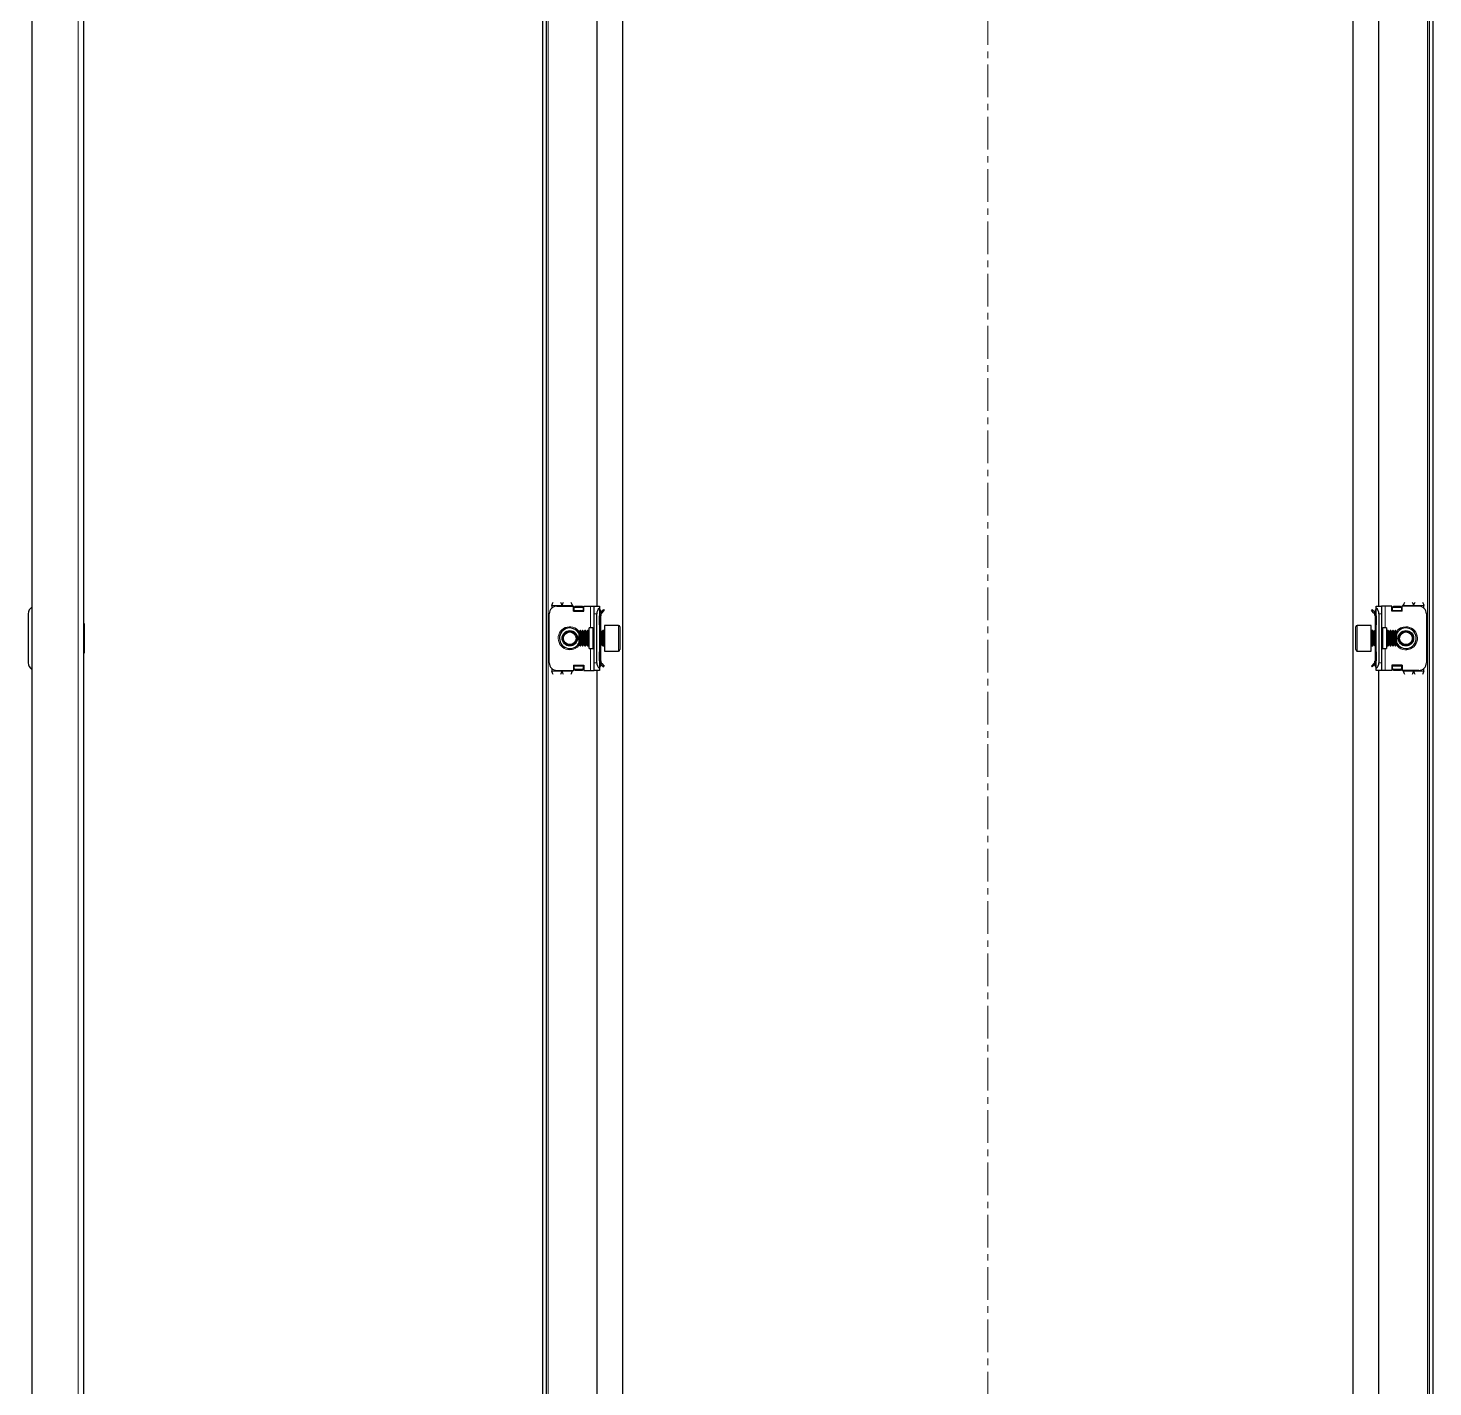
# Model space of a CAD drawing. Header units: millimetres. Extents: x 152 to 1315, y -851 to 1304.
# Drawn here: x 768 to 1314, y 248 to 776 of the extents above; entities that cross this region are included whole.
import ezdxf

# ---------------------------------------------------------------- set-up
doc = ezdxf.new("R2010")
doc.units = ezdxf.units.MM
doc.linetypes.add('CENTERX2', pattern=[20.32, 12.7, -2.54, 2.54, -2.54])
doc.layers.add('FORMAT', color=7, linetype='Continuous')

msp = doc.modelspace()

# ---------------------------------------------------------------- linework, layer by layer
at = {"color": 7, "linetype": 'Continuous', "lineweight": 25}
for p, q in [((769.88, 1206.67), (769.88, -754.33)), ((789.88, 1204.57), (789.88, -752.23)), ((968.44, -754.33), (968.44, 1206.67)), ((969.94, -754.33), (969.94, 1206.67)), ((1312.94, 1206.67), (1312.94, -754.33)), ((1314.44, 1206.67), (1314.44, -754.33)), ((999.44, 1175.67), (999.44, -723.33)), ((1283.44, -723.33), (1283.44, 1175.67)), ((989.44, 1126.17), (989.44, 551.17)), ((1293.44, 551.17), (1293.44, 1126.17)), ((768.38, 548.17), (768.38, 529.17)), ((970.94, 529.17), (970.94, 548.17)), ((971.94, 551.42), (971.94, 550.41)), ((973.94, 551.17), (980.44, 551.17)), ((979.94, 551.42), (979.94, 551.17)), ((980.44, 549.17), (980.44, 551.17)), ((980.64, 551.05), (980.44, 551.05)), ((980.44, 549.17), (984.44, 549.17)), ((980.64, 549.17), (980.64, 551.05)), ((980.69, 550.79), (981.19, 551.14)), ((981.19, 550.79), (980.69, 550.44)), ((980.69, 550.44), (980.69, 550.79)), ((980.69, 549.52), (980.69, 550.44)), ((980.69, 549.17), (980.69, 549.52)), ((981.19, 551.14), (981.19, 550.79)), ((981.19, 551.14), (983.69, 551.14)), ((981.19, 550.79), (983.69, 550.79)), ((983.69, 550.79), (983.69, 551.14)), ((983.69, 551.14), (984.19, 550.79)), ((984.19, 550.44), (983.69, 550.79)), ((984.19, 550.79), (984.19, 550.44)), ((984.19, 550.44), (984.19, 549.52)), ((984.19, 549.52), (984.19, 549.17)), ((984.44, 549.17), (984.44, 551.17)), ((984.44, 551.17), (986.94, 551.17)), ((986.94, 551.17), (988.44, 551.17)), ((988.44, 551.17), (990.44, 551.17)), ((988.44, 548.17), (988.44, 551.17)), ((988.44, 529.17), (988.44, 548.17)), ((989.44, 529.17), (989.44, 548.17)), ((990.44, 551.17), (990.44, 550.41)), ((990.44, 550.41), (990.44, 526.93)), ((990.44, 550.08), (990.65, 549.88)), ((990.94, 547.42), (990.44, 547.42)), ((990.44, 543.92), (990.44, 547.42)), ((990.94, 549.17), (990.94, 548.71)), ((990.94, 543.92), (990.94, 547.42)), ((991.02, 548.83), (992, 549.81)), ((991.38, 548.48), (991.02, 548.83)), ((991.38, 548.48), (992.35, 549.46)), ((992, 549.81), (992.35, 549.46)), ((1290.88, 549.81), (1290.52, 549.46)), ((1291.5, 548.48), (1290.52, 549.46)), ((1291.85, 548.83), (1290.88, 549.81)), ((1291.5, 548.48), (1291.85, 548.83)), ((1291.94, 549.17), (1291.94, 548.78)), ((1291.94, 547.42), (1292.44, 547.42)), ((1291.94, 547.42), (1291.94, 543.92)), ((1292.23, 549.88), (1292.44, 550.08)), ((1292.44, 551.17), (1294.44, 551.17)), ((1292.44, 550.41), (1292.44, 551.17)), ((1292.44, 526.93), (1292.44, 550.41)), ((1292.44, 547.42), (1292.44, 543.92)), ((1293.44, 548.17), (1293.44, 529.17)), ((1294.44, 551.17), (1294.44, 548.17)), ((1295.94, 551.17), (1294.44, 551.17)), ((1294.44, 548.17), (1294.44, 529.17)), ((1298.44, 551.17), (1295.94, 551.17)), ((1298.44, 549.17), (1298.44, 551.17)), ((1302.44, 549.17), (1298.44, 549.17)), ((1298.69, 550.79), (1299.19, 551.14)), ((1299.19, 550.79), (1298.69, 550.44)), ((1298.69, 550.44), (1298.69, 550.79)), ((1298.69, 549.52), (1298.69, 550.44)), ((1298.69, 549.17), (1298.69, 549.52)), ((1299.19, 551.14), (1299.19, 550.79)), ((1299.19, 551.14), (1301.69, 551.14)), ((1299.19, 550.79), (1301.69, 550.79)), ((1301.69, 550.79), (1301.69, 551.14)), ((1301.69, 551.14), (1302.19, 550.79)), ((1302.19, 550.44), (1301.69, 550.79)), ((1302.19, 550.79), (1302.19, 550.44)), ((1302.19, 550.44), (1302.19, 549.52)), ((1302.19, 549.52), (1302.19, 549.17)), ((1302.24, 551.05), (1302.24, 549.17)), ((1302.44, 551.05), (1302.24, 551.05)), ((1302.44, 549.17), (1302.44, 551.17)), ((1308.94, 551.17), (1302.44, 551.17)), ((1302.94, 551.17), (1302.94, 551.42)), ((1310.94, 550.41), (1310.94, 551.42)), ((1311.94, 548.17), (1311.94, 529.17)), ((790.13, 544.45), (789.88, 544.45)), ((790.13, 544.45), (790.13, 543.74)), ((790.13, 543.74), (790.13, 532.88)), ((982.99, 541.67), (982.44, 541.11)), ((982.44, 541.11), (982.44, 537.35)), ((983.05, 541.67), (982.99, 541.67)), ((982.99, 541.67), (982.99, 537.05)), ((983.44, 541.11), (983.05, 541.67)), ((983.05, 541.67), (983.05, 541.2)), ((983.05, 541.2), (983.05, 535.67)), ((983.83, 541.67), (983.44, 541.11)), ((983.44, 541.11), (983.44, 540.73)), ((983.44, 540.73), (983.44, 536.22)), ((984.05, 541.67), (983.83, 541.67)), ((983.83, 541.67), (983.83, 541.2)), ((983.83, 541.2), (983.83, 535.67)), ((984.44, 541.11), (984.05, 541.67)), ((984.05, 541.67), (984.05, 541.2)), ((984.05, 541.2), (984.05, 535.67)), ((984.83, 541.67), (984.44, 541.11)), ((984.44, 541.11), (984.44, 540.73)), ((984.44, 540.73), (984.44, 536.22)), ((985.05, 541.67), (984.83, 541.67)), ((984.83, 541.67), (984.83, 541.2)), ((984.83, 541.2), (984.83, 535.67)), ((985.44, 541.11), (985.05, 541.67)), ((985.05, 541.67), (985.05, 541.2)), ((985.05, 541.2), (985.05, 535.67)), ((985.83, 541.67), (985.44, 541.11)), ((985.44, 541.11), (985.44, 540.73)), ((985.44, 540.73), (985.44, 536.22)), ((986.05, 541.67), (985.83, 541.67)), ((985.83, 541.67), (985.83, 541.2)), ((985.83, 541.2), (985.83, 535.67)), ((986.44, 541.11), (986.05, 541.67)), ((986.05, 541.67), (986.05, 541.2)), ((986.05, 541.2), (986.05, 535.67)), ((987.94, 542.67), (986.44, 542.67)), ((986.44, 534.67), (986.44, 542.67)), ((990.94, 543.92), (990.44, 543.92)), ((990.83, 541.67), (990.44, 541.11)), ((991.05, 541.67), (990.83, 541.67)), ((990.83, 541.67), (990.83, 541.2)), ((990.83, 541.2), (990.83, 535.67)), ((990.94, 541.67), (990.94, 543.92)), ((991.44, 541.11), (991.05, 541.67)), ((991.05, 541.67), (991.05, 541.2)), ((991.05, 541.2), (991.05, 535.67)), ((991.83, 541.67), (991.44, 541.11)), ((991.44, 541.11), (991.44, 540.73)), ((991.44, 540.73), (991.44, 536.22)), ((992.19, 541.67), (991.83, 541.67)), ((991.83, 541.67), (991.83, 541.2)), ((991.83, 541.2), (991.83, 535.67)), ((997.84, 543.67), (992.44, 543.67)), ((992.44, 543.67), (992.44, 535.98)), ((998.44, 543.07), (998.44, 536.3)), ((1284.44, 534.27), (1284.44, 543.07)), ((1290.44, 543.67), (1285.04, 543.67)), ((1290.44, 533.67), (1290.44, 543.67)), ((1291.05, 541.67), (1290.69, 541.67)), ((1291.44, 541.11), (1291.05, 541.67)), ((1291.05, 541.2), (1291.05, 541.67)), ((1291.05, 535.67), (1291.05, 541.2)), ((1291.83, 541.67), (1291.44, 541.11)), ((1291.44, 540.73), (1291.44, 541.11)), ((1291.44, 536.22), (1291.44, 540.73)), ((1292.05, 541.67), (1291.83, 541.67)), ((1291.83, 541.2), (1291.83, 541.67)), ((1291.83, 535.67), (1291.83, 541.2)), ((1292.44, 543.92), (1291.94, 543.92)), ((1291.94, 543.92), (1291.94, 541.67)), ((1292.44, 541.11), (1292.05, 541.67)), ((1292.05, 541.2), (1292.05, 541.67)), ((1292.05, 535.67), (1292.05, 541.2)), ((1296.44, 542.67), (1294.94, 542.67)), ((1296.44, 542.67), (1296.44, 534.67)), ((1296.83, 541.67), (1296.44, 541.11)), ((1297.05, 541.67), (1296.83, 541.67)), ((1296.83, 541.2), (1296.83, 541.67)), ((1296.83, 535.67), (1296.83, 541.2)), ((1297.44, 541.11), (1297.05, 541.67)), ((1297.05, 541.2), (1297.05, 541.67)), ((1297.05, 535.67), (1297.05, 541.2)), ((1297.83, 541.67), (1297.44, 541.11)), ((1297.44, 540.73), (1297.44, 541.11)), ((1297.44, 536.22), (1297.44, 540.73)), ((1298.05, 541.67), (1297.83, 541.67)), ((1297.83, 541.2), (1297.83, 541.67)), ((1297.83, 535.67), (1297.83, 541.2)), ((1298.44, 541.11), (1298.05, 541.67)), ((1298.05, 541.2), (1298.05, 541.67)), ((1298.05, 535.67), (1298.05, 541.2)), ((1298.83, 541.67), (1298.44, 541.11)), ((1298.44, 540.73), (1298.44, 541.11)), ((1298.44, 536.22), (1298.44, 540.73)), ((1299.05, 541.67), (1298.83, 541.67)), ((1298.83, 541.2), (1298.83, 541.67)), ((1298.83, 535.67), (1298.83, 541.2)), ((1299.44, 541.11), (1299.05, 541.67)), ((1299.05, 541.2), (1299.05, 541.67)), ((1299.05, 535.67), (1299.05, 541.2)), ((1299.83, 541.67), (1299.44, 541.11)), ((1299.44, 540.73), (1299.44, 541.11)), ((1299.44, 536.22), (1299.44, 540.73)), ((1299.88, 541.67), (1299.83, 541.67)), ((1299.83, 541.2), (1299.83, 541.67)), ((1299.83, 535.67), (1299.83, 541.2)), ((1300.44, 541.11), (1299.88, 541.67)), ((1299.88, 535.67), (1299.88, 541.67)), ((1300.44, 536.22), (1300.44, 541.11)), ((982.44, 537.35), (982.44, 536.22)), ((982.44, 536.22), (982.99, 535.67)), ((982.99, 537.05), (982.99, 535.67)), ((982.99, 535.67), (983.05, 535.67)), ((983.05, 535.67), (983.44, 536.22)), ((983.44, 536.22), (983.83, 535.67)), ((983.83, 535.67), (984.05, 535.67)), ((984.05, 535.67), (984.44, 536.22)), ((984.44, 536.22), (984.83, 535.67)), ((984.83, 535.67), (985.05, 535.67)), ((985.05, 535.67), (985.44, 536.22)), ((985.44, 536.22), (985.83, 535.67)), ((985.83, 535.67), (986.05, 535.67)), ((986.05, 535.67), (986.44, 536.22)), ((990.44, 536.22), (990.83, 535.67)), ((990.83, 535.67), (991.05, 535.67)), ((990.94, 533.42), (990.94, 535.67)), ((991.05, 535.67), (991.44, 536.22)), ((991.44, 536.22), (991.83, 535.67)), ((991.83, 535.67), (992.19, 535.67)), ((992.44, 535.98), (992.44, 533.67)), ((998.44, 536.3), (998.44, 534.27)), ((1290.69, 535.67), (1291.05, 535.67)), ((1291.05, 535.67), (1291.44, 536.22)), ((1291.44, 536.22), (1291.83, 535.67)), ((1291.83, 535.67), (1292.05, 535.67)), ((1291.94, 535.67), (1291.94, 533.42)), ((1292.05, 535.67), (1292.44, 536.22)), ((1296.44, 536.22), (1296.83, 535.67)), ((1296.83, 535.67), (1297.05, 535.67)), ((1297.05, 535.67), (1297.44, 536.22)), ((1297.44, 536.22), (1297.83, 535.67)), ((1297.83, 535.67), (1298.05, 535.67)), ((1298.05, 535.67), (1298.44, 536.22)), ((1298.44, 536.22), (1298.83, 535.67)), ((1298.83, 535.67), (1299.05, 535.67)), ((1299.05, 535.67), (1299.44, 536.22)), ((1299.44, 536.22), (1299.83, 535.67)), ((1299.83, 535.67), (1299.88, 535.67)), ((1299.88, 535.67), (1300.44, 536.22)), ((789.88, 532.88), (790.13, 532.88)), ((986.44, 534.67), (987.94, 534.67)), ((990.44, 533.42), (990.94, 533.42)), ((990.44, 529.92), (990.44, 533.42)), ((990.94, 529.92), (990.44, 529.92)), ((990.94, 529.92), (990.94, 533.42)), ((992.44, 533.67), (997.84, 533.67)), ((1285.04, 533.67), (1290.44, 533.67)), ((1291.94, 533.42), (1292.44, 533.42)), ((1291.94, 533.42), (1291.94, 529.92)), ((1291.94, 529.92), (1292.44, 529.92)), ((1292.44, 533.42), (1292.44, 529.92)), ((1294.94, 534.67), (1296.44, 534.67)), ((971.94, 526.93), (971.94, 525.92)), ((973.94, 526.17), (980.44, 526.17)), ((979.94, 526.17), (979.94, 525.92)), ((980.44, 528.17), (980.44, 526.17)), ((980.44, 528.17), (984.44, 528.17)), ((980.44, 526.29), (980.64, 526.29)), ((980.64, 526.29), (980.64, 528.17)), ((980.69, 527.82), (980.69, 528.17)), ((980.69, 526.9), (980.69, 527.82)), ((980.69, 526.55), (980.69, 526.9)), ((980.69, 526.9), (981.19, 526.55)), ((981.19, 526.19), (980.69, 526.55)), ((981.19, 526.55), (981.19, 526.19)), ((983.69, 526.55), (981.19, 526.55)), ((983.69, 526.19), (981.19, 526.19)), ((983.69, 526.55), (984.19, 526.9)), ((983.69, 526.19), (983.69, 526.55)), ((984.19, 526.55), (983.69, 526.19)), ((984.19, 528.17), (984.19, 527.82)), ((984.19, 527.82), (984.19, 526.9)), ((984.19, 526.9), (984.19, 526.55)), ((984.44, 528.17), (984.44, 526.17)), ((984.44, 526.17), (986.94, 526.17)), ((986.94, 526.17), (988.44, 526.17)), ((988.44, 526.17), (988.44, 529.17)), ((990.44, 526.17), (988.44, 526.17)), ((989.44, 526.17), (989.44, -73.83)), ((990.65, 527.46), (990.44, 527.26)), ((990.44, 526.93), (990.44, 526.17)), ((990.94, 528.17), (990.94, 528.56)), ((991.38, 528.86), (991.02, 528.51)), ((991.02, 528.51), (992, 527.53)), ((991.38, 528.86), (992.35, 527.88)), ((992, 527.53), (992.35, 527.88)), ((1291.5, 528.86), (1290.52, 527.88)), ((1290.88, 527.53), (1290.52, 527.88)), ((1291.85, 528.51), (1290.88, 527.53)), ((1291.5, 528.86), (1291.85, 528.51)), ((1291.94, 528.17), (1291.94, 528.63)), ((1292.44, 527.26), (1292.23, 527.46)), ((1292.44, 526.17), (1292.44, 526.93)), ((1294.44, 526.17), (1292.44, 526.17)), ((1293.44, -73.83), (1293.44, 526.17)), ((1294.44, 529.17), (1294.44, 526.17)), ((1295.94, 526.17), (1294.44, 526.17)), ((1298.44, 526.17), (1295.94, 526.17)), ((1302.44, 528.17), (1298.44, 528.17)), ((1298.44, 528.17), (1298.44, 526.17)), ((1298.69, 527.82), (1298.69, 528.17)), ((1298.69, 526.9), (1298.69, 527.82)), ((1298.69, 526.9), (1299.19, 526.55)), ((1298.69, 526.55), (1298.69, 526.9)), ((1299.19, 526.19), (1298.69, 526.55)), ((1301.69, 526.55), (1299.19, 526.55)), ((1299.19, 526.55), (1299.19, 526.19)), ((1301.69, 526.19), (1299.19, 526.19)), ((1301.69, 526.55), (1302.19, 526.9)), ((1301.69, 526.19), (1301.69, 526.55)), ((1302.19, 526.55), (1301.69, 526.19)), ((1302.19, 528.17), (1302.19, 527.82)), ((1302.19, 527.82), (1302.19, 526.9)), ((1302.19, 526.9), (1302.19, 526.55)), ((1302.24, 528.17), (1302.24, 526.29)), ((1302.24, 526.29), (1302.44, 526.29)), ((1302.44, 528.17), (1302.44, 526.17)), ((1308.94, 526.17), (1302.44, 526.17)), ((1302.94, 525.92), (1302.94, 526.17)), ((1310.94, 525.92), (1310.94, 526.93))]:
    msp.add_line(p, q, dxfattribs=at)
at = {"color": 8, "linetype": 'Continuous', "lineweight": 18}
for p, q in [((787.78, 1206.67), (787.78, -754.33)), ((970.54, -752.23), (970.54, 1204.57)), ((1312.34, 1204.57), (1312.34, -752.23)), ((971.94, 551.42), (975.94, 551.42)), ((975.94, 551.42), (979.94, 551.42)), ((984.19, 549.52), (980.69, 549.52)), ((986.94, 542.67), (986.94, 551.17)), ((989.44, 548.17), (988.44, 548.17)), ((990.44, 549.67), (990.65, 549.88)), ((990.44, 549.17), (990.94, 549.17)), ((1292.44, 549.17), (1291.94, 549.17)), ((1292.44, 549.67), (1292.23, 549.88)), ((1294.44, 548.17), (1293.44, 548.17)), ((1295.94, 551.17), (1295.94, 542.67)), ((1302.19, 549.52), (1298.69, 549.52)), ((1302.94, 551.42), (1306.94, 551.42)), ((1310.94, 551.42), (1306.94, 551.42)), ((987.94, 534.67), (987.94, 542.67)), ((992.19, 535.67), (992.19, 541.67)), ((997.84, 535.98), (997.84, 543.67)), ((1285.04, 543.67), (1285.04, 533.67)), ((1290.69, 541.67), (1290.69, 537.05)), ((1294.94, 542.67), (1294.94, 534.67)), ((997.84, 533.67), (997.84, 535.98)), ((1290.69, 537.05), (1290.69, 535.67)), ((986.94, 526.17), (986.94, 534.67)), ((1295.94, 534.67), (1295.94, 526.17)), ((971.94, 525.92), (975.94, 525.92)), ((979.94, 525.92), (975.94, 525.92)), ((980.69, 527.82), (984.19, 527.82)), ((988.44, 529.17), (989.44, 529.17)), ((990.44, 528.17), (990.94, 528.17)), ((990.44, 527.67), (990.65, 527.46)), ((1292.44, 528.17), (1291.94, 528.17)), ((1292.44, 527.67), (1292.23, 527.46)), ((1293.44, 529.17), (1294.44, 529.17)), ((1298.69, 527.82), (1302.19, 527.82)), ((1306.94, 525.92), (1302.94, 525.92)), ((1310.94, 525.92), (1306.94, 525.92))]:
    msp.add_line(p, q, dxfattribs=at)
at = {"color": 7, "linetype": 'Continuous', "lineweight": 25}
for centre, radius in [((978.94, 538.67), 3), ((978.94, 538.67), 2.76), ((978.94, 538.67), 2.45), ((1303.94, 538.67), 3), ((1303.94, 538.67), 2.76), ((1303.94, 538.67), 2.45)]:
    msp.add_circle(centre, radius, dxfattribs=at)
for centre, radius, start, end in [((771.38, 548.17), 3, 120, 180), ((973.94, 548.17), 3, 90, 180), ((992.44, 548.17), 3, 131.8103, 180), ((989.94, 549.17), 1, 0, 45), ((1292.94, 549.17), 1, 135, 180), ((1290.44, 548.17), 3, 360, 48.1897), ((1308.94, 548.17), 3, 360, 90), ((978.94, 538.67), 4, 90, 331.045), ((978.94, 538.67), 4, 28.955, 90), ((987.94, 543.17), 0.5, 270, 0), ((992.19, 541.92), 0.25, 270, 0), ((997.84, 543.07), 0.6, 0, 90), ((1285.04, 543.07), 0.6, 90, 180), ((1290.69, 541.92), 0.25, 180, 270), ((1294.94, 543.17), 0.5, 180, 270), ((1303.94, 538.67), 4, 270, 151.045), ((992.19, 535.42), 0.25, 360, 90), ((1290.69, 535.42), 0.25, 90, 180), ((1303.94, 538.67), 4, 208.955, 270), ((987.94, 534.17), 0.5, 360, 90), ((997.84, 534.27), 0.6, 270, 360), ((1285.04, 534.27), 0.6, 180, 270), ((1294.94, 534.17), 0.5, 90, 180), ((771.38, 529.17), 3, 180, 240), ((973.94, 529.17), 3, 180, 270), ((992.44, 529.17), 3, 180, 228.1897), ((989.94, 528.17), 1, 315, 0), ((1292.94, 528.17), 1, 180, 225), ((1290.44, 529.17), 3, 311.8103, 360), ((1308.94, 529.17), 3, 270, 360)]:
    msp.add_arc(centre, radius, start, end, dxfattribs=at)
at = {"color": 8, "linetype": 'Continuous', "lineweight": 18}
for centre, start, end in [((978.94, 538.67), 35.4622, 270), ((1303.94, 538.67), 215.4622, 90), ((1303.94, 538.67), 90, 144.5378), ((978.94, 538.67), 270, 324.5378)]:
    msp.add_arc(centre, 4.5, start, end, dxfattribs=at)
at = {"color": 7, "linetype": 'Continuous', "lineweight": 25}
for points, knots in [([(971.94, 551.42), (972.03, 551.66), (972.22, 552.15), (972.42, 552.55), (972.51, 552.74)], [0, 0, 0, 0, 0.502065, 1, 1, 1, 1]), ([(975.37, 552.73), (975.45, 552.57), (975.62, 552.23), (975.81, 551.74), (975.92, 551.46), (975.94, 551.42)], [0, 0, 0, 0, 0.415483, 0.917152, 1, 1, 1, 1]), ([(975.94, 551.42), (976.03, 551.66), (976.22, 552.15), (976.42, 552.55), (976.51, 552.74)], [0, 0, 0, 0, 0.502065, 1, 1, 1, 1]), ([(979.37, 552.73), (979.45, 552.57), (979.62, 552.23), (979.81, 551.74), (979.92, 551.46), (979.94, 551.42)], [0, 0, 0, 0, 0.415483, 0.917152, 1, 1, 1, 1]), ([(1302.94, 551.42), (1303.03, 551.66), (1303.22, 552.15), (1303.42, 552.55), (1303.51, 552.74)], [0, 0, 0, 0, 0.502065, 1, 1, 1, 1]), ([(1306.37, 552.73), (1306.45, 552.57), (1306.62, 552.23), (1306.81, 551.74), (1306.92, 551.46), (1306.94, 551.42)], [0, 0, 0, 0, 0.415483, 0.917152, 1, 1, 1, 1]), ([(1306.94, 551.42), (1307.03, 551.66), (1307.22, 552.15), (1307.42, 552.55), (1307.51, 552.74)], [0, 0, 0, 0, 0.502065, 1, 1, 1, 1]), ([(1310.37, 552.73), (1310.45, 552.57), (1310.62, 552.23), (1310.81, 551.74), (1310.92, 551.46), (1310.94, 551.42)], [0, 0, 0, 0, 0.415483, 0.917152, 1, 1, 1, 1]), ([(991.02, 548.83), (990.87, 548.64), (990.57, 548.27), (990.44, 547.74), (990.44, 547.46), (990.44, 547.42)], [0, 0, 0, 0, 0.461863, 0.923726, 1, 1, 1, 1]), ([(991.38, 548.48), (991.26, 548.33), (991.08, 548.1), (990.96, 547.72), (990.94, 547.52), (990.94, 547.42)], [0, 0, 0, 0, 0.485042, 0.738404, 1, 1, 1, 1]), ([(1291.94, 547.42), (1291.92, 547.61), (1291.89, 547.9), (1291.7, 548.25), (1291.57, 548.4), (1291.5, 548.48)], [0, 0, 0, 0, 0.485042, 0.738404, 1, 1, 1, 1]), ([(1292.44, 547.42), (1292.41, 547.66), (1292.36, 548.14), (1292.07, 548.6), (1291.88, 548.81), (1291.85, 548.83)], [0, 0, 0, 0, 0.461863, 0.923726, 1, 1, 1, 1]), ([(990.44, 529.92), (990.46, 529.68), (990.52, 529.19), (990.8, 528.74), (991, 528.53), (991.02, 528.51)], [0, 0, 0, 0, 0.461863, 0.923726, 1, 1, 1, 1]), ([(990.94, 529.92), (990.96, 529.73), (990.99, 529.44), (991.18, 529.09), (991.31, 528.94), (991.38, 528.86)], [0, 0, 0, 0, 0.485042, 0.738404, 1, 1, 1, 1]), ([(1291.5, 528.86), (1291.62, 529.01), (1291.8, 529.24), (1291.92, 529.62), (1291.93, 529.82), (1291.94, 529.92)], [0, 0, 0, 0, 0.485042, 0.738404, 1, 1, 1, 1]), ([(1291.85, 528.51), (1292.01, 528.69), (1292.31, 529.07), (1292.43, 529.6), (1292.44, 529.88), (1292.44, 529.92)], [0, 0, 0, 0, 0.461863, 0.923726, 1, 1, 1, 1]), ([(972.51, 524.61), (972.43, 524.76), (972.26, 525.11), (972.07, 525.6), (971.95, 525.88), (971.94, 525.92)], [0, 0, 0, 0, 0.4154826, 0.9171518, 1, 1, 1, 1]), ([(975.94, 525.92), (975.84, 525.68), (975.65, 525.19), (975.46, 524.79), (975.37, 524.6)], [0, 0, 0, 0, 0.502065, 1, 1, 1, 1]), ([(976.51, 524.61), (976.43, 524.76), (976.26, 525.11), (976.07, 525.6), (975.95, 525.88), (975.94, 525.92)], [0, 0, 0, 0, 0.415483, 0.917152, 1, 1, 1, 1]), ([(979.94, 525.92), (979.84, 525.68), (979.65, 525.19), (979.46, 524.79), (979.37, 524.6)], [0, 0, 0, 0, 0.5020654, 1, 1, 1, 1]), ([(1303.51, 524.61), (1303.43, 524.76), (1303.26, 525.11), (1303.07, 525.6), (1302.95, 525.88), (1302.94, 525.92)], [0, 0, 0, 0, 0.415483, 0.917152, 1, 1, 1, 1]), ([(1306.94, 525.92), (1306.84, 525.68), (1306.65, 525.19), (1306.46, 524.79), (1306.37, 524.6)], [0, 0, 0, 0, 0.502065, 1, 1, 1, 1]), ([(1307.51, 524.61), (1307.43, 524.76), (1307.26, 525.11), (1307.07, 525.6), (1306.95, 525.88), (1306.94, 525.92)], [0, 0, 0, 0, 0.4154826, 0.9171518, 1, 1, 1, 1]), ([(1310.94, 525.92), (1310.84, 525.68), (1310.65, 525.19), (1310.46, 524.79), (1310.37, 524.6)], [0, 0, 0, 0, 0.502065, 1, 1, 1, 1])]:
    msp.add_open_spline(points, degree=3, knots=knots, dxfattribs=at)
at = {"layer": 'FORMAT', "linetype": 'CENTERX2', "lineweight": 18}
msp.add_line((1141.44, 1208.67), (1141.44, -756.33), dxfattribs=at)

doc.saveas('drawing.dxf')
